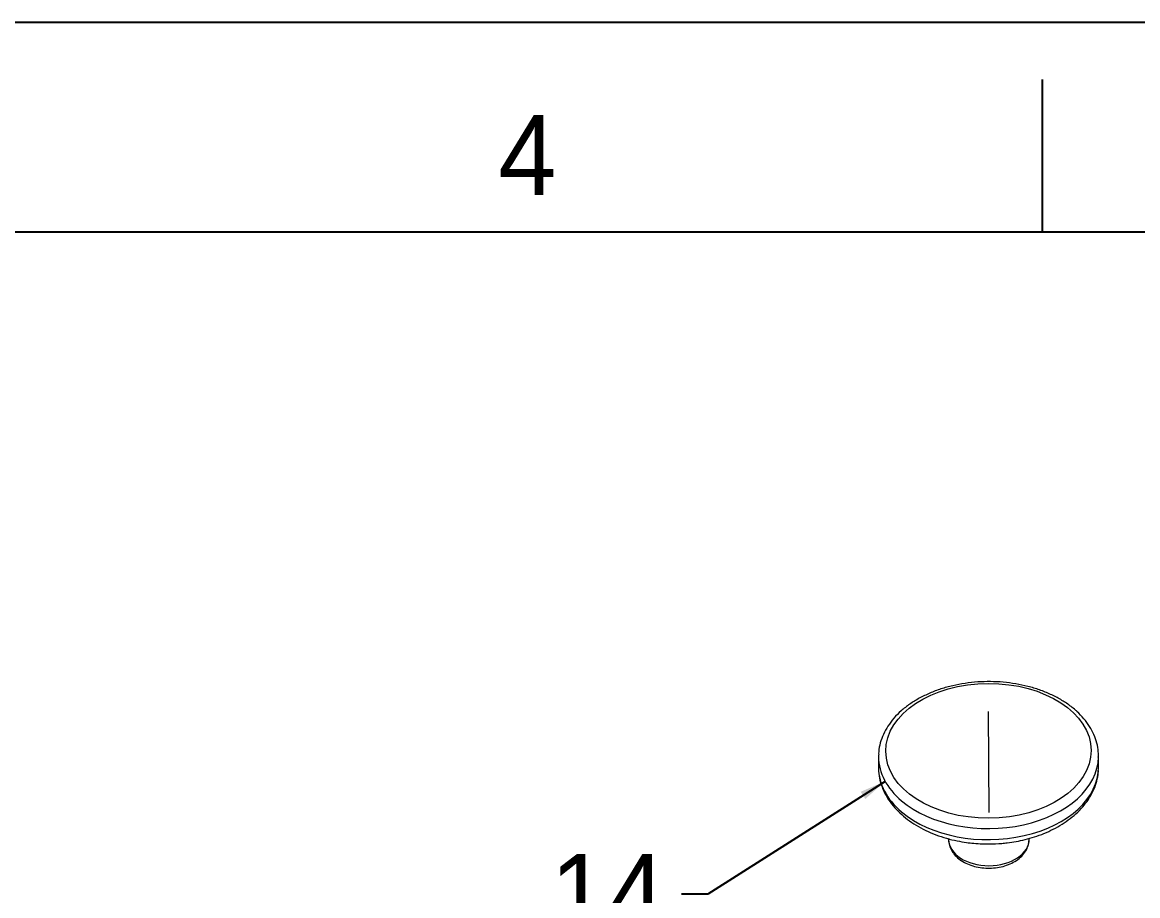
# Model space of a CAD drawing. Extents: x 10170 to 11010, y -16669 to -16075.
# Drawn here: x 10492.5 to 10598.9, y -16158.8 to -16075.5 of the extents above; entities that cross this region are included whole.
import ezdxf

# ---------------------------------------------------------------- set-up
doc = ezdxf.new("R2010")
doc.units = 0
doc.header["$MEASUREMENT"] = 0
doc.linetypes.add('CENTER', pattern=[47.5, 22, -8.5, 8.5, -8.5])
doc.linetypes.add('HIDDEN2', pattern=[4.7625, 3.175, -1.5875])
doc.layers.get('0').update_dxf_attribs({"linetype": 'CONTINUOUS'})
doc.layers.add('1', color=4, linetype='HIDDEN2', lineweight=13)
doc.styles.add('ROMANS', font='Gulim.ttf')
doc.styles.get("Standard").update_dxf_attribs({"font": 'Gulim.ttf'})
doc.dimstyles.new('STANDARD$7', dxfattribs={"dimtxt": 3.5, "dimasz": 2.5, "dimexe": 0.3, "dimexo": 0.5, "dimgap": 0.8, "dimtad": 3, "dimlfac": 0.5, "dimdsep": 46, "dimtxsty": 'ROMANS', "dimcen": 0, "dimclrd": 2, "dimclre": 2, "dimclrt": 4, "dimadec": 0, "dimazin": 0, "dimtfac": 1, "dimtmove": 0, "dimatfit": 3, "dimfxl": 0, "dimtolj": 1, "dimarcsym": 0})

msp = doc.modelspace()

# ---------------------------------------------------------------- linework, layer by layer
at = {"color": 7, "linetype": 'Continuous'}
for p, q in [((10169.86116, -16075.47442), (11009.8609, -16075.47442)), ((10589.86115, -16095.4745), (10589.86115, -16080.93848)), ((10989.86091, -16095.47459), (10189.86115, -16095.47459))]:
    msp.add_line(p, q, dxfattribs=at)
at = {"layer": '1', "color": 1, "linetype": 'CENTER', "lineweight": 13}
msp.add_line((10584.69114, -16141.19465), (10584.73295, -16150.83573), dxfattribs=at)
at = {"layer": '1', "color": 7, "linetype": 'Continuous', "lineweight": 18}
for p, q in [((10574.20995, -16145.53249), (10574.21453, -16146.58895)), ((10595.20956, -16145.44143), (10595.20956, -16145.44113)), ((10595.21414, -16146.49789), (10595.20956, -16145.44143)), ((10574.21453, -16146.58857), (10574.21453, -16146.58895))]:
    msp.add_line(p, q, dxfattribs=at)
at = {"layer": '1', "color": 1, "linetype": 'Continuous', "lineweight": 13}
msp.add_ellipse((10584.70747, -16144.95873), major_axis=(-9.79981, -0.04249), ratio=0.656159329, dxfattribs=at)
at = {"layer": '1', "color": 7, "linetype": 'Continuous', "lineweight": 18}
for centre, major_axis, start_param, end_param in [((10584.70976, -16145.48696), (10.49981, 0.04553), 3.111888812, 3.141537589), ((10584.70976, -16145.48696), (10.49981, 0.04553), 6.268109505, 6.283185307), ((10584.71434, -16146.54342), (-10.49981, -0.04553), 0, 0.656832255), ((10584.71434, -16146.54342), (-10.49981, -0.04553), 0.656832263, 3.141635737), ((10584.74401, -16153.38735), (-3.84996, -0.01669), 0.000043124, 3.141537738)]:
    msp.add_ellipse(centre, major_axis=major_axis, ratio=0.656159329, start_param=start_param, end_param=end_param, dxfattribs=at)
at = {"layer": '1', "color": 1, "linetype": 'Continuous', "lineweight": 13}
for start_param, end_param in [(3.141537589, 3.798424996), (3.798424913, 6.268109403)]:
    msp.add_ellipse((10584.70976, -16145.48696), major_axis=(10.49981, 0.04553), ratio=0.656159329, start_param=start_param, end_param=end_param, dxfattribs=at)
at = {"layer": '1', "color": 7, "linetype": 'Continuous', "lineweight": 18}
for points, knots in [([(10592.90485, -16140.99187), (10592.76705, -16140.87571), (10592.35893, -16140.55294), (10591.61624, -16140.06382), (10590.64642, -16139.5608), (10589.5967, -16139.1383), (10588.48171, -16138.80166), (10587.31673, -16138.55492), (10586.11736, -16138.40094), (10584.89944, -16138.34146), (10583.67896, -16138.37717), (10582.4719, -16138.50767), (10581.29407, -16138.73153), (10580.16091, -16139.04632), (10579.08733, -16139.44864), (10578.08771, -16139.93419), (10577.17583, -16140.4977), (10576.36507, -16141.13268), (10575.66773, -16141.8312), (10575.09601, -16142.58352), (10574.6564, -16143.378), (10574.36637, -16144.20133), (10574.22894, -16144.85133), (10574.22672, -16145.2214), (10574.22945, -16145.31069)], [0, 0, 0, 0, 0.025758092, 0.07372745, 0.121770145, 0.169861845, 0.21794381, 0.26600074, 0.314033329, 0.36205156, 0.410070406, 0.458105274, 0.506170042, 0.554281683, 0.602453835, 0.650692821, 0.698991111, 0.747307835, 0.795554528, 0.843604813, 0.891303141, 0.938516134, 0.985206559, 1, 1, 1, 1]), ([(10595.19188, -16145.55426), (10595.20276, -16145.38339), (10595.20405, -16144.93593), (10595.07141, -16144.21442), (10594.79479, -16143.40715), (10594.38074, -16142.62972), (10593.83832, -16141.89097), (10593.32025, -16141.35386), (10592.99039, -16141.06401), (10592.90485, -16140.99187)], [0, 0, 0, 0, 0.102045426, 0.268396708, 0.434871641, 0.602389913, 0.771491184, 0.942234772, 1, 1, 1, 1]), ([(10574.22448, -16146.61272), (10574.22086, -16146.7169), (10574.22266, -16147.10366), (10574.33564, -16147.77549), (10574.60719, -16148.61515), (10575.03046, -16149.43745), (10575.57985, -16150.20116), (10576.23493, -16150.89603), (10576.97133, -16151.51544), (10577.8009, -16152.07412), (10578.71097, -16152.5643), (10579.68429, -16152.9786), (10580.69256, -16153.30949), (10581.66856, -16153.54659), (10582.53754, -16153.69574), (10583.33993, -16153.78882), (10584.05689, -16153.83485), (10584.53924, -16153.84263), (10584.74598, -16153.84174)], [0, 0, 0, 0, 0.026629458, 0.099016411, 0.172405402, 0.247044473, 0.323246954, 0.39273162, 0.462637054, 0.53290247, 0.60337544, 0.673722732, 0.743190553, 0.809693912, 0.865700802, 0.909842167, 0.961431649, 1, 1, 1, 1]), ([(10584.74598, -16153.84174), (10585.16347, -16153.83987), (10585.75088, -16153.81305), (10586.61795, -16153.72224), (10587.36108, -16153.60939), (10588.23224, -16153.42294), (10589.12455, -16153.16987), (10590.02466, -16152.84282), (10590.90642, -16152.44133), (10591.74902, -16151.96635), (10592.53362, -16151.42091), (10593.2434, -16150.80971), (10593.86356, -16150.13889), (10594.3807, -16149.41583), (10594.78505, -16148.64881), (10595.06189, -16147.8471), (10595.18068, -16147.23921), (10595.19801, -16146.90352), (10595.19966, -16146.84443)], [0, 0, 0, 0, 0.079879812, 0.113063909, 0.168080112, 0.225442476, 0.287100882, 0.351524989, 0.418043902, 0.486112958, 0.555335517, 0.625423294, 0.696177694, 0.767477805, 0.839272165, 0.91157225, 0.984446717, 1, 1, 1, 1]), ([(10580.90979, -16153.3207), (10580.90223, -16153.36874), (10580.87775, -16153.59511), (10580.9668, -16154.00181), (10581.18224, -16154.50473), (10581.52834, -16154.96118), (10581.98545, -16155.36186), (10582.54715, -16155.69522), (10583.19413, -16155.94746), (10583.9009, -16156.10777), (10584.6394, -16156.17017), (10585.38275, -16156.13255), (10586.10524, -16155.99525), (10586.78197, -16155.76045), (10587.3889, -16155.43175), (10587.89913, -16155.01571), (10588.27748, -16154.54089), (10588.50999, -16154.02086), (10588.60757, -16153.62608), (10588.58741, -16153.40665), (10588.58313, -16153.37296)], [0, 0, 0, 0, 0.015341529, 0.072520067, 0.129248099, 0.186890254, 0.24635057, 0.307555722, 0.369779357, 0.432275253, 0.494771077, 0.557325267, 0.620080053, 0.683183938, 0.746776213, 0.810751455, 0.874277075, 0.929812172, 0.989252204, 1, 1, 1, 1])]:
    msp.add_open_spline(points, degree=3, knots=knots, dxfattribs=at)
msp.add_open_spline([(10595.20101, -16146.70591), (10595.20061, -16146.65616), (10595.19927, -16146.60637), (10595.19705, -16146.55652)], degree=3, dxfattribs=at)

# ---------------------------------------------------------------- texts
at = {"insert": (10540.71325, -16088.13666), "char_height": 7.62383, "attachment_point": 5}
msp.add_mtext_dynamic_manual_height_columns('4', width=50, gutter_width=12.5, heights=[0], dxfattribs=at)
at = {"color": 4, "insert": (10553.82015, -16154.78957), "char_height": 7.5, "attachment_point": 3, "style": 'ROMANS'}
msp.add_mtext('14', dxfattribs=at)

# ---------------------------------------------------------------- leaders
at = {"color": 4, "annotation_type": 0, "has_hookline": 1, "hookline_direction": 1, "text_width": 10.08655}
msp.add_leader([(10574.84385, -16147.86903), (10557.91032, -16158.62713), (10555.41032, -16158.62713)], dimstyle='STANDARD$7', override={"dimgap": 0.8, "dimtad": 0}, dxfattribs=at)

doc.saveas('drawing.dxf')
